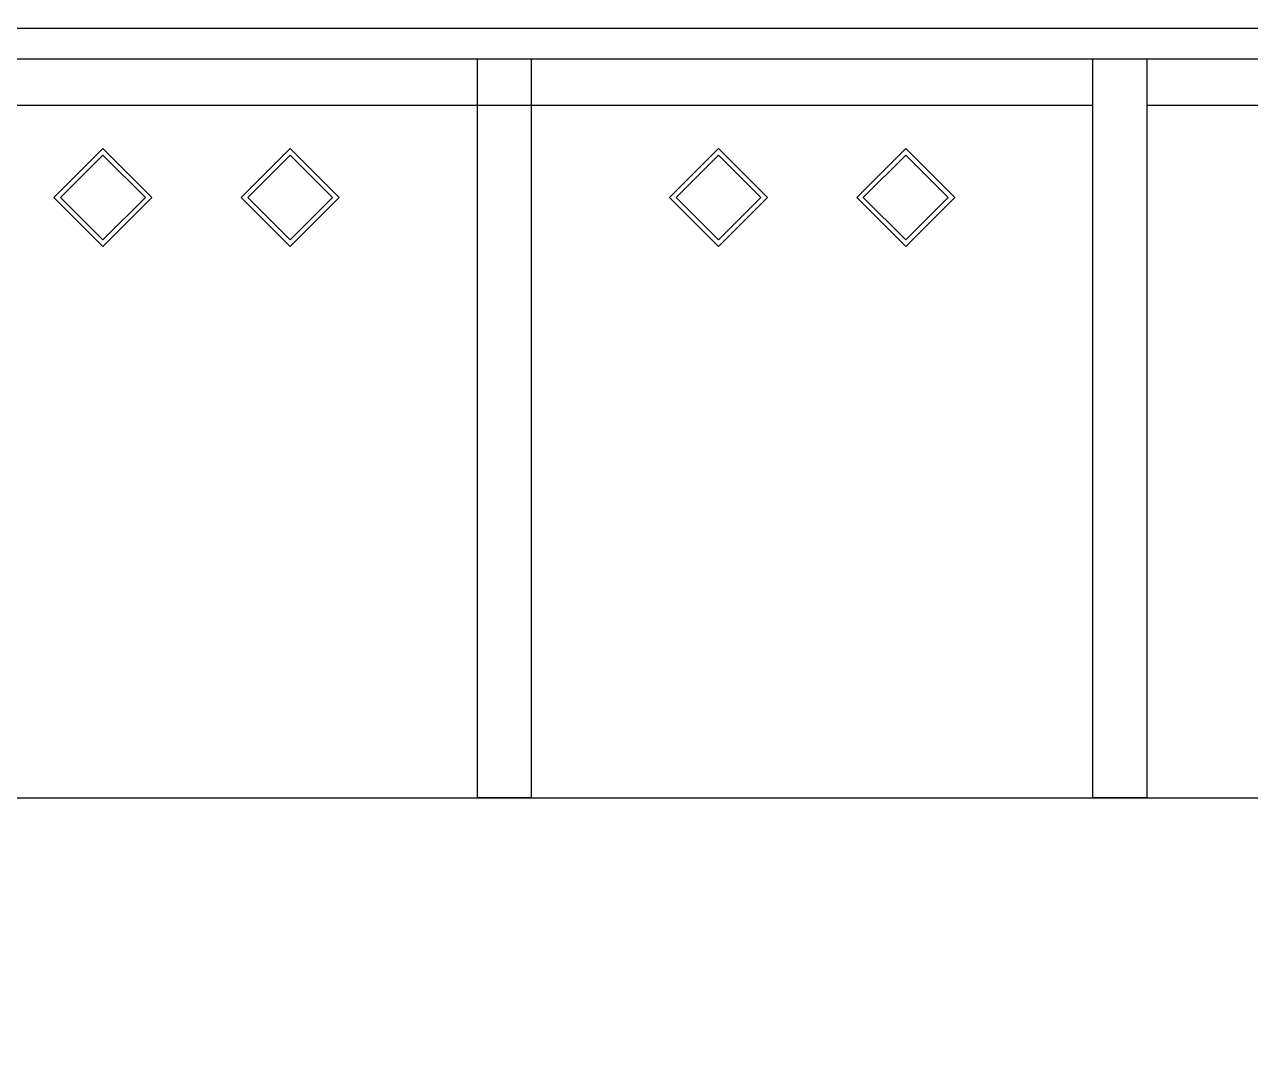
# Model space of a CAD drawing. Header units: centimetres. Extents: x -377343 to 693706, y 194584 to 813780.
# Drawn here: x 178408 to 179205, y 499152 to 499822 of the extents above; entities that cross this region are included whole.
import ezdxf

# ---------------------------------------------------------------- set-up
doc = ezdxf.new("R2010")
doc.units = ezdxf.units.CM
doc.layers.add('Layer1', color=7, linetype='Continuous')
doc.layers.add('PIPA', color=11, linetype='Continuous')

msp = doc.modelspace()

# ---------------------------------------------------------------- linework, layer by layer
at = {"layer": 'Layer1'}
for p, q in [((177902.514, 499819.889), (179937.514, 499819.889)), ((177937.514, 499799.889), (179937.514, 499799.889)), ((178337.514, 499769.889), (179102.514, 499769.889)), ((178777.514, 499769.889), (179102.514, 499769.889)), ((179137.514, 499769.889), (179502.514, 499769.889)), ((177802.514, 499319.889), (180037.514, 499319.889))]:
    msp.add_line(p, q, dxfattribs=at)
for points in [[(178702.514, 499799.889), (178737.514, 499799.889), (178737.514, 499319.889), (178702.514, 499319.889)], [(179102.514, 499799.889), (179137.514, 499799.889), (179137.514, 499319.889), (179102.514, 499319.889)], [(178459.181, 499678.07), (178491, 499709.889), (178459.181, 499741.709), (178427.361, 499709.889)], [(178459.181, 499682.312), (178486.758, 499709.889), (178459.181, 499737.466), (178431.603, 499709.889)], [(178580.847, 499678.07), (178612.667, 499709.889), (178580.847, 499741.709), (178549.027, 499709.889)], [(178580.847, 499682.312), (178608.424, 499709.889), (178580.847, 499737.466), (178553.27, 499709.889)], [(178859.181, 499678.07), (178891, 499709.889), (178859.181, 499741.709), (178827.361, 499709.889)], [(178859.181, 499682.312), (178886.758, 499709.889), (178859.181, 499737.466), (178831.603, 499709.889)], [(178980.847, 499678.07), (179012.667, 499709.889), (178980.847, 499741.709), (178949.027, 499709.889)], [(178980.847, 499682.312), (179008.424, 499709.889), (178980.847, 499737.466), (178953.27, 499709.889)]]:
    msp.add_lwpolyline(points, close=True, dxfattribs=at)
at = {"layer": 'PIPA', "lineweight": 35, "extrusion": (0, 0.816497, 0.57735), "elevation": 193451.324}
msp.add_lwpolyline([(-421704.212, -325591.681), (-159560.265, -63447.734), (377343.333, -600351.331), (-158232.47, -1135927.133), (-693706.405, -600453.199), (-454216.825, -360963.619)], dxfattribs=at)

doc.saveas('drawing.dxf')
